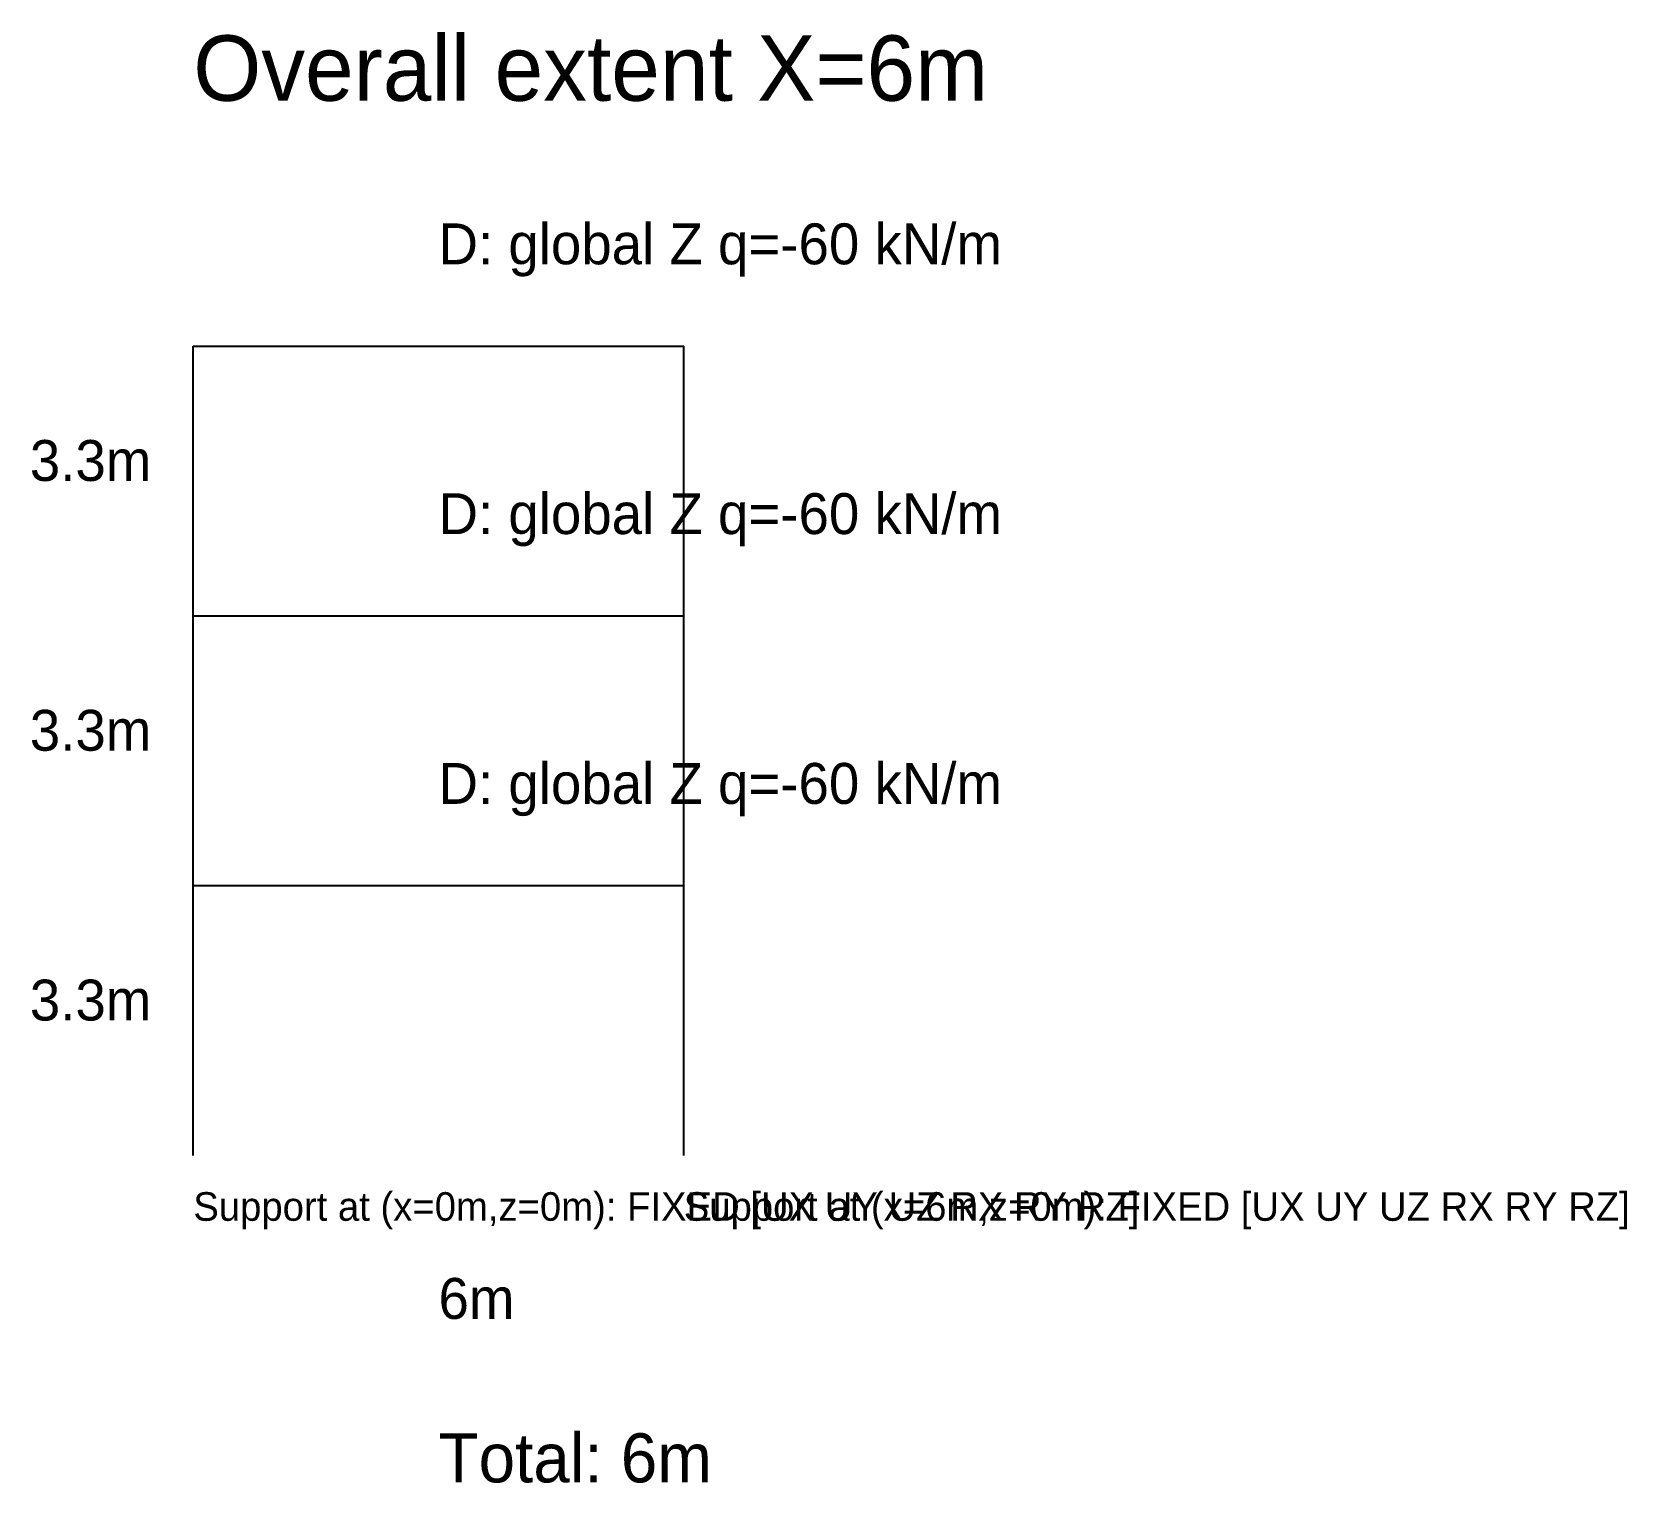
# Model space of a CAD drawing. Header units: metres. Extents: x -2 to 17.5, y -4 to 13.7.
import ezdxf

# ---------------------------------------------------------------- set-up
doc = ezdxf.new("R2010")
doc.units = ezdxf.units.M
for name, color, linetype in [('DIM', 5, 'CONTINUOUS'), ('LOAD', 1, 'CONTINUOUS'), ('STRUCT', 7, 'CONTINUOUS'), ('SUPPORT', 3, 'CONTINUOUS')]:
    doc.layers.add(name, color=color, linetype=linetype)

msp = doc.modelspace()

# ---------------------------------------------------------------- linework, layer by layer
at = {"layer": 'STRUCT'}
for p, q in [((0, 6.6), (0, 9.9)), ((0, 9.9), (6, 9.9)), ((6, 6.6), (6, 9.9)), ((0, 3.3), (0, 6.6)), ((0, 6.6), (6, 6.6)), ((6, 3.3), (6, 6.6)), ((0, 0), (0, 3.3)), ((0, 3.3), (6, 3.3)), ((6, 0), (6, 3.3))]:
    msp.add_line(p, q, dxfattribs=at)

# ---------------------------------------------------------------- texts
at = {"layer": 'DIM'}
for s, height, p in [('3.3m', 0.5, (-2, 8.25)), ('3.3m', 0.5, (-2, 4.95)), ('3.3m', 0.5, (-2, 1.65)), ('6m', 0.5, (3, -2)), ('Total: 6m', 0.6, (3, -4))]:
    msp.add_text(s, height=height, dxfattribs=at).set_placement(p)
at = {"layer": 'LOAD'}
for p in [(3, 10.9), (3, 7.6), (3, 4.3)]:
    msp.add_text('D: global Z q=-60 kN/m', height=0.5, dxfattribs=at).set_placement(p)
at = {"layer": 'SUPPORT'}
for s, p in [('Support at (x=0m,z=0m): FIXED [UX UY UZ RX RY RZ]', (0, -0.8)), ('Support at (x=6m,z=0m): FIXED [UX UY UZ RX RY RZ]', (6, -0.8))]:
    msp.add_text(s, height=0.35, dxfattribs=at).set_placement(p)
at = {"layer": 'TEXT'}
msp.add_text('Overall extent X=6m', height=0.8, dxfattribs=at).set_placement((0, 12.9))

doc.saveas('drawing.dxf')
